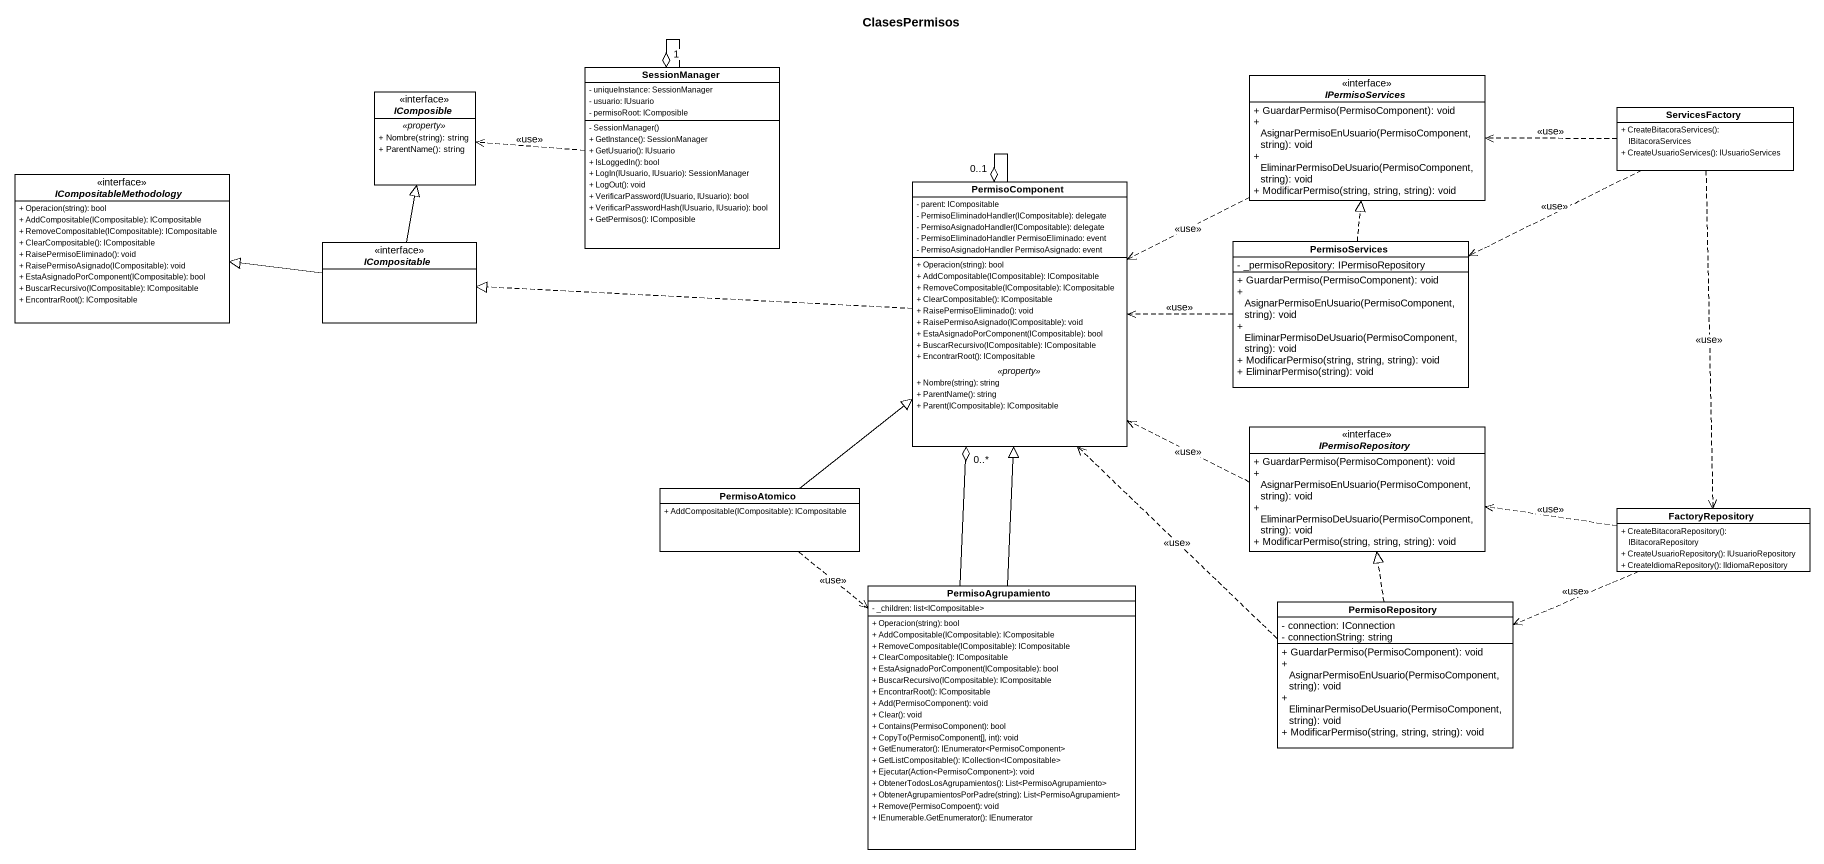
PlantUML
@startuml
title ClasesPermisos
hide circle
hide empty members
skinparam classAttributeIconSize 0
class SessionManager {
  - uniqueInstance: SessionManager
  - usuario: IUsuario
  - permisoRoot: IComposible
  - SessionManager()
  + GetInstance(): SessionManager
  + GetUsuario(): IUsuario
  + IsLoggedIn(): bool
  + LogIn(IUsuario, IUsuario): SessionManager
  + LogOut(): void
  + VerificarPassword(IUsuario, IUsuario): bool
  + VerificarPasswordHash(IUsuario, IUsuario): bool
  + GetPermisos(): IComposible
}
interface IComposible {
  .. <<property>> ..
  + Nombre(string): string
  + ParentName(): string
}
interface IPermisoServices {
  + GuardarPermiso(PermisoComponent): void
  + AsignarPermisoEnUsuario(PermisoComponent, string): void
  + EliminarPermisoDeUsuario(PermisoComponent, string): void
  + ModificarPermiso(string, string, string): void
}
class ServicesFactory {
  + CreateBitacoraServices(): IBitacoraServices
  + CreateUsuarioServices(): IUsuarioServices
}
interface ICompositableMethodology {
  + Operacion(string): bool
  + AddCompositable(ICompositable): ICompositable
  + RemoveCompositable(ICompositable): ICompositable
  + ClearCompositable(): ICompositable
  + RaisePermisoEliminado(): void
  + RaisePermisoAsignado(ICompositable): void
  + EstaAsignadoPorComponent(ICompositable): bool
  + BuscarRecursivo(ICompositable): ICompositable
  + EncontrarRoot(): ICompositable
}
class PermisoComponent {
  - parent: ICompositable
  {field} - PermisoEliminadoHandler(ICompositable): delegate
  {field} - PermisoAsignadoHandler(ICompositable): delegate
  - PermisoEliminadoHandler PermisoEliminado: event
  - PermisoAsignadoHandler PermisoAsignado: event
  --
  + Operacion(string): bool
  + AddCompositable(ICompositable): ICompositable
  + RemoveCompositable(ICompositable): ICompositable
  + ClearCompositable(): ICompositable
  + RaisePermisoEliminado(): void
  + RaisePermisoAsignado(ICompositable): void
  + EstaAsignadoPorComponent(ICompositable): bool
  + BuscarRecursivo(ICompositable): ICompositable
  + EncontrarRoot(): ICompositable
  .. <<property>> ..
  + Nombre(string): string
  + ParentName(): string
  + Parent(ICompositable): ICompositable
}
interface ICompositable
class PermisoServices {
  - _permisoRepository: IPermisoRepository
  + GuardarPermiso(PermisoComponent): void
  + AsignarPermisoEnUsuario(PermisoComponent, string): void
  + EliminarPermisoDeUsuario(PermisoComponent, string): void
  + ModificarPermiso(string, string, string): void
  + EliminarPermiso(string): void
}
interface IPermisoRepository {
  + GuardarPermiso(PermisoComponent): void
  + AsignarPermisoEnUsuario(PermisoComponent, string): void
  + EliminarPermisoDeUsuario(PermisoComponent, string): void
  + ModificarPermiso(string, string, string): void
}
class PermisoAtomico {
  + AddCompositable(ICompositable): ICompositable
}
class FactoryRepository {
  + CreateBitacoraRepository(): IBitacoraRepository
  + CreateUsuarioRepository(): IUsuarioRepository
  + CreateIdiomaRepository(): IIdiomaRepository
}
class PermisoAgrupamiento {
  - _children: list<ICompositable>
  + Operacion(string): bool
  + AddCompositable(ICompositable): ICompositable
  + RemoveCompositable(ICompositable): ICompositable
  + ClearCompositable(): ICompositable
  + EstaAsignadoPorComponent(ICompositable): bool
  + BuscarRecursivo(ICompositable): ICompositable
  + EncontrarRoot(): ICompositable
  + Add(PermisoComponent): void
  + Clear(): void
  + Contains(PermisoComponent): bool
  + CopyTo(PermisoComponent[], int): void
  + GetEnumerator(): IEnumerator<PermisoComponent>
  + GetListCompositable(): ICollection<ICompositable>
  + Ejecutar(Action<PermisoComponent>): void
  + ObtenerTodosLosAgrupamientos(): List<PermisoAgrupamiento>
  + ObtenerAgrupamientosPorPadre(string): List<PermisoAgrupamient>
  + Remove(PermisoCompoent): void
  + IEnumerable.GetEnumerator(): IEnumerator
}
class PermisoRepository {
  - connection: IConnection
  - connectionString: string
  + GuardarPermiso(PermisoComponent): void
  + AsignarPermisoEnUsuario(PermisoComponent, string): void
  + EliminarPermisoDeUsuario(PermisoComponent, string): void
  + ModificarPermiso(string, string, string): void
}
SessionManager --o "1" SessionManager
SessionManager .left.> IComposible : <<use>>
IPermisoServices .left.> PermisoComponent : <<use>>
ServicesFactory .left.> IPermisoServices : <<use>>
ServicesFactory .left.> PermisoServices : <<use>>
ServicesFactory ..> FactoryRepository : <<use>>
PermisoComponent --o "0..1" PermisoComponent
PermisoComponent .left.|> ICompositable
ICompositable -up-|> IComposible
ICompositable -left-|> ICompositableMethodology
PermisoServices .up.|> IPermisoServices
PermisoServices .left.> PermisoComponent : <<use>>
IPermisoRepository .left.> PermisoComponent : <<use>>
PermisoAtomico -up-|> PermisoComponent
PermisoAtomico ..> PermisoAgrupamiento : <<use>>
FactoryRepository .left.> IPermisoRepository : <<use>>
FactoryRepository .left.> PermisoRepository : <<use>>
PermisoAgrupamiento -up-|> PermisoComponent
PermisoAgrupamiento -up-o "0..*" PermisoComponent
PermisoRepository .up.> PermisoComponent : <<use>>
PermisoRepository .up.|> IPermisoRepository
@enduml
